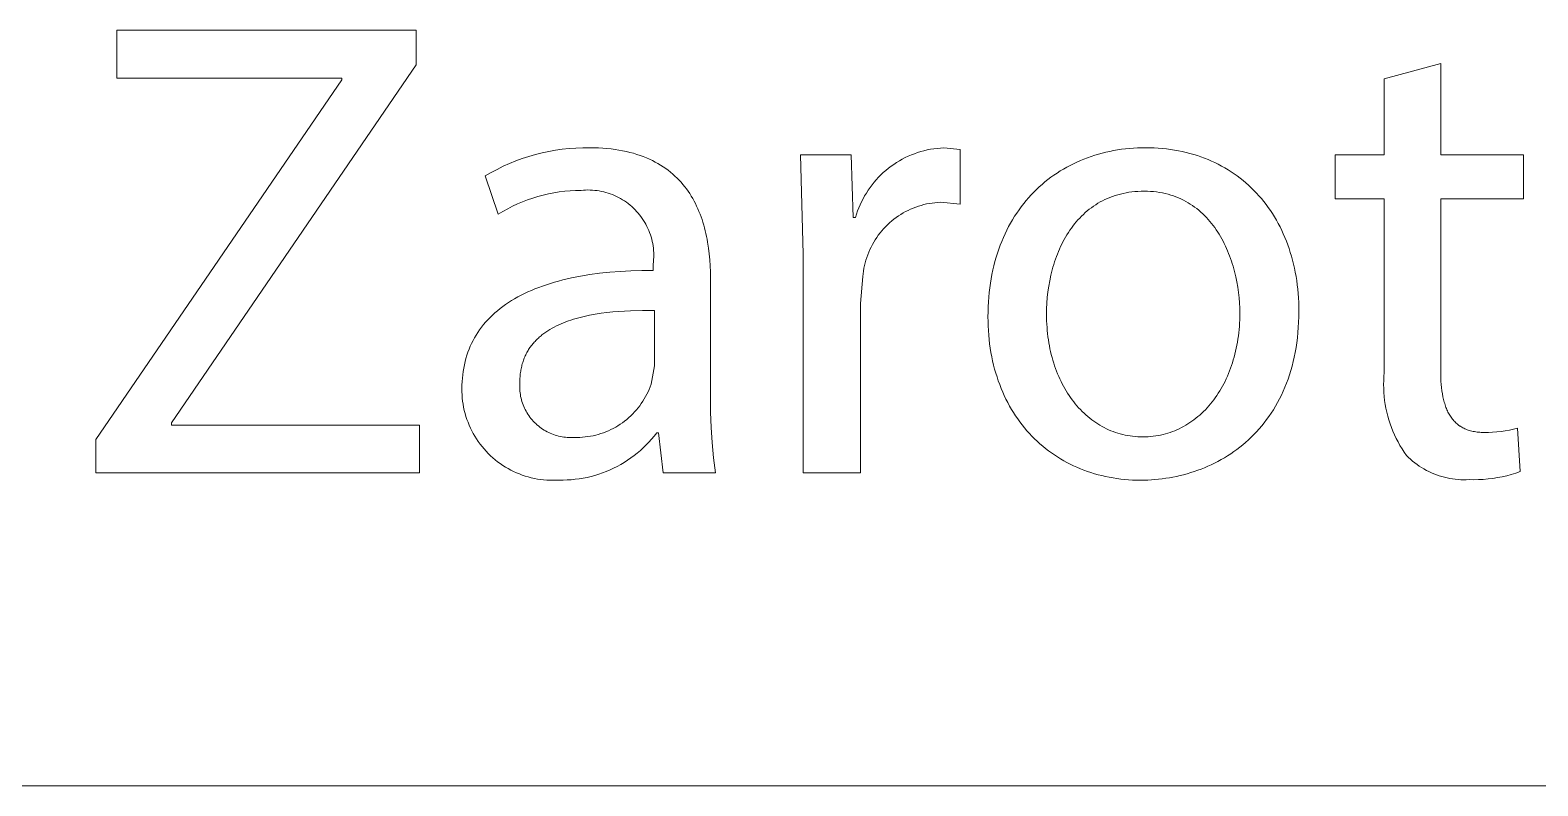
# Model space of a CAD drawing. Header units: millimetres. Extents: x -644 to 2279, y -276 to 1766.
# Drawn here: x 1783.4 to 1850.6, y -275.9 to -242.3 of the extents above; entities that cross this region are included whole.
import ezdxf

# ---------------------------------------------------------------- set-up
doc = ezdxf.new("R2010")
doc.units = ezdxf.units.MM
doc.header["$MEASUREMENT"] = 0
doc.layers.add('Domyślny', color=7, linetype='Continuous', true_color=0x000000)

msp = doc.modelspace()

# ---------------------------------------------------------------- linework, layer by layer
at = {"layer": 'Domyślny', "color": 18, "lineweight": 15, "true_color": 0x000000}
for p, q in [((1787.308, -244.404), (1787.308, -242.273)), ((1787.308, -242.273), (1800.623, -242.273)), ((1800.623, -242.273), (1800.623, -243.82)), ((1800.623, -243.82), (1789.742, -259.763)), ((1843.725, -244.436), (1846.236, -243.765)), ((1846.236, -243.765), (1846.236, -247.824)), ((1786.374, -260.503), (1797.314, -244.492)), ((1797.314, -244.404), (1787.308, -244.404)), ((1797.314, -244.492), (1797.314, -244.404)), ((1843.725, -247.824), (1843.725, -244.436)), ((1806.529, -247.675), (1806.829, -247.621)), ((1806.829, -247.621), (1807.131, -247.578)), ((1807.131, -247.578), (1807.434, -247.545)), ((1807.434, -247.545), (1807.738, -247.523)), ((1807.738, -247.523), (1808.043, -247.511)), ((1808.043, -247.511), (1808.348, -247.51)), ((1808.348, -247.51), (1808.548, -247.512)), ((1808.548, -247.512), (1808.744, -247.519)), ((1808.744, -247.519), (1808.935, -247.529)), ((1808.935, -247.529), (1809.121, -247.544)), ((1809.121, -247.544), (1809.302, -247.563)), ((1809.302, -247.563), (1809.479, -247.586)), ((1809.479, -247.586), (1809.652, -247.612)), ((1809.652, -247.612), (1809.82, -247.643)), ((1809.82, -247.643), (1809.984, -247.677)), ((1823.091, -247.68), (1823.234, -247.641)), ((1823.234, -247.641), (1823.378, -247.607)), ((1823.378, -247.607), (1823.524, -247.578)), ((1823.524, -247.578), (1823.67, -247.554)), ((1823.67, -247.554), (1823.817, -247.535)), ((1823.817, -247.535), (1823.965, -247.521)), ((1823.965, -247.521), (1824.113, -247.512)), ((1824.113, -247.512), (1824.852, -247.59)), ((1824.852, -247.59), (1824.852, -250.023)), ((1831.503, -247.669), (1831.674, -247.635)), ((1831.674, -247.635), (1831.847, -247.605)), ((1831.847, -247.605), (1832.022, -247.579)), ((1832.022, -247.579), (1832.198, -247.557)), ((1832.198, -247.557), (1832.376, -247.539)), ((1832.376, -247.539), (1832.555, -247.524)), ((1832.555, -247.524), (1832.735, -247.514)), ((1832.735, -247.514), (1832.916, -247.508)), ((1832.916, -247.508), (1833.099, -247.506)), ((1833.099, -247.506), (1833.289, -247.508)), ((1833.289, -247.508), (1833.477, -247.515)), ((1833.477, -247.515), (1833.662, -247.526)), ((1833.662, -247.526), (1833.846, -247.541)), ((1833.846, -247.541), (1834.028, -247.56)), ((1834.028, -247.56), (1834.208, -247.583)), ((1834.208, -247.583), (1834.385, -247.61)), ((1834.385, -247.61), (1834.56, -247.642)), ((1834.56, -247.642), (1834.734, -247.677)), ((1804.229, -248.47), (1804.504, -248.336)), ((1804.504, -248.336), (1804.782, -248.212)), ((1804.782, -248.212), (1805.065, -248.097)), ((1805.065, -248.097), (1805.351, -247.993)), ((1805.351, -247.993), (1805.641, -247.898)), ((1805.641, -247.898), (1805.934, -247.813)), ((1805.934, -247.813), (1806.23, -247.739)), ((1806.23, -247.739), (1806.529, -247.675)), ((1809.984, -247.677), (1810.143, -247.715)), ((1810.143, -247.715), (1810.299, -247.757)), ((1810.299, -247.757), (1810.45, -247.802)), ((1810.45, -247.802), (1810.596, -247.851)), ((1810.596, -247.851), (1810.739, -247.903)), ((1810.739, -247.903), (1810.878, -247.958)), ((1810.878, -247.958), (1811.012, -248.017)), ((1811.012, -248.017), (1811.143, -248.079)), ((1811.143, -248.079), (1811.27, -248.144)), ((1811.27, -248.144), (1811.392, -248.212)), ((1811.392, -248.212), (1811.511, -248.283)), ((1811.511, -248.283), (1811.627, -248.357)), ((1817.854, -252.252), (1817.738, -247.824)), ((1817.738, -247.824), (1819.986, -247.824)), ((1819.986, -247.824), (1820.083, -250.607)), ((1821.65, -248.424), (1821.768, -248.334)), ((1821.768, -248.334), (1821.889, -248.249)), ((1821.889, -248.249), (1822.013, -248.167)), ((1822.013, -248.167), (1822.14, -248.09)), ((1822.14, -248.09), (1822.269, -248.018)), ((1822.269, -248.018), (1822.401, -247.95)), ((1822.401, -247.95), (1822.535, -247.886)), ((1822.535, -247.886), (1822.671, -247.828)), ((1822.671, -247.828), (1822.809, -247.774)), ((1822.809, -247.774), (1822.949, -247.725)), ((1822.949, -247.725), (1823.091, -247.68)), ((1829.59, -248.374), (1829.738, -248.295)), ((1829.738, -248.295), (1829.888, -248.219)), ((1829.888, -248.219), (1830.041, -248.147)), ((1830.041, -248.147), (1830.195, -248.078)), ((1830.195, -248.078), (1830.352, -248.014)), ((1830.352, -248.014), (1830.511, -247.953)), ((1830.511, -247.953), (1830.672, -247.896)), ((1830.672, -247.896), (1830.834, -247.843)), ((1830.834, -247.843), (1830.999, -247.794)), ((1830.999, -247.794), (1831.165, -247.748)), ((1831.165, -247.748), (1831.333, -247.706)), ((1831.333, -247.706), (1831.503, -247.669)), ((1834.734, -247.677), (1834.904, -247.717)), ((1834.904, -247.717), (1835.073, -247.76)), ((1835.073, -247.76), (1835.24, -247.808)), ((1835.24, -247.808), (1835.404, -247.859)), ((1835.404, -247.859), (1835.565, -247.914)), ((1835.565, -247.914), (1835.725, -247.973)), ((1835.725, -247.973), (1835.882, -248.036)), ((1835.882, -248.036), (1836.036, -248.103)), ((1836.036, -248.103), (1836.188, -248.173)), ((1836.188, -248.173), (1836.337, -248.247)), ((1836.337, -248.247), (1836.484, -248.325)), ((1836.484, -248.325), (1836.629, -248.406)), ((1841.535, -249.79), (1841.535, -247.824)), ((1841.535, -247.824), (1843.725, -247.824)), ((1846.236, -247.824), (1849.925, -247.824)), ((1849.925, -247.824), (1849.925, -249.79)), ((1803.696, -248.766), (1803.96, -248.613)), ((1804.28, -250.469), (1803.696, -248.766)), ((1803.96, -248.613), (1804.229, -248.47)), ((1811.627, -248.357), (1811.738, -248.434)), ((1811.738, -248.434), (1811.846, -248.513)), ((1811.846, -248.513), (1811.95, -248.596)), ((1811.95, -248.596), (1812.051, -248.681)), ((1812.051, -248.681), (1812.148, -248.768)), ((1812.148, -248.768), (1812.242, -248.858)), ((1812.242, -248.858), (1812.332, -248.951)), ((1812.332, -248.951), (1812.419, -249.046)), ((1821.014, -249.044), (1821.111, -248.932)), ((1821.111, -248.932), (1821.212, -248.823)), ((1821.212, -248.823), (1821.316, -248.718)), ((1821.316, -248.718), (1821.424, -248.616)), ((1821.424, -248.616), (1821.535, -248.518)), ((1821.535, -248.518), (1821.65, -248.424)), ((1828.62, -249.032), (1828.751, -248.927)), ((1828.751, -248.927), (1828.885, -248.826)), ((1828.885, -248.826), (1829.021, -248.728)), ((1829.021, -248.728), (1829.159, -248.634)), ((1829.159, -248.634), (1829.3, -248.544)), ((1829.3, -248.544), (1829.444, -248.457)), ((1829.444, -248.457), (1829.59, -248.374)), ((1836.629, -248.406), (1836.77, -248.491)), ((1836.77, -248.491), (1836.909, -248.579)), ((1836.909, -248.579), (1837.046, -248.671)), ((1837.046, -248.671), (1837.179, -248.766)), ((1837.179, -248.766), (1837.31, -248.865)), ((1837.31, -248.865), (1837.439, -248.967)), ((1837.439, -248.967), (1837.564, -249.072)), ((1806.05, -249.679), (1805.817, -249.751)), ((1806.284, -249.616), (1806.05, -249.679)), ((1806.521, -249.562), (1806.284, -249.616)), ((1806.76, -249.515), (1806.521, -249.562)), ((1807, -249.477), (1806.76, -249.515)), ((1807.241, -249.447), (1807, -249.477)), ((1807.483, -249.425), (1807.241, -249.447)), ((1807.726, -249.413), (1807.483, -249.425)), ((1807.969, -249.408), (1807.726, -249.413)), ((1808.07, -249.399), (1807.969, -249.408)), ((1808.171, -249.393), (1808.07, -249.399)), ((1808.273, -249.39), (1808.171, -249.393)), ((1808.374, -249.392), (1808.273, -249.39)), ((1808.476, -249.396), (1808.374, -249.392)), ((1808.577, -249.405), (1808.476, -249.396)), ((1808.678, -249.416), (1808.577, -249.405)), ((1808.779, -249.432), (1808.678, -249.416)), ((1808.879, -249.451), (1808.779, -249.432)), ((1808.978, -249.473), (1808.879, -249.451)), ((1809.076, -249.499), (1808.978, -249.473)), ((1809.173, -249.528), (1809.076, -249.499)), ((1809.27, -249.56), (1809.173, -249.528)), ((1809.365, -249.596), (1809.27, -249.56)), ((1809.459, -249.635), (1809.365, -249.596)), ((1809.551, -249.677), (1809.459, -249.635)), ((1809.642, -249.723), (1809.551, -249.677)), ((1812.419, -249.046), (1812.503, -249.143)), ((1812.503, -249.143), (1812.583, -249.242)), ((1812.583, -249.242), (1812.66, -249.344)), ((1812.66, -249.344), (1812.734, -249.447)), ((1812.734, -249.447), (1812.805, -249.553)), ((1812.805, -249.553), (1812.872, -249.66)), ((1812.872, -249.66), (1812.937, -249.77)), ((1820.52, -249.783), (1820.592, -249.653)), ((1820.592, -249.653), (1820.668, -249.525)), ((1820.668, -249.525), (1820.748, -249.4)), ((1820.748, -249.4), (1820.832, -249.279)), ((1820.832, -249.279), (1820.921, -249.16)), ((1820.921, -249.16), (1821.014, -249.044)), ((1827.892, -249.735), (1828.006, -249.609)), ((1828.006, -249.609), (1828.123, -249.487)), ((1828.123, -249.487), (1828.243, -249.368)), ((1828.243, -249.368), (1828.366, -249.253)), ((1828.366, -249.253), (1828.492, -249.141)), ((1828.492, -249.141), (1828.62, -249.032)), ((1831.626, -249.677), (1831.512, -249.72)), ((1831.742, -249.638), (1831.626, -249.677)), ((1831.861, -249.602), (1831.742, -249.638)), ((1831.982, -249.569), (1831.861, -249.602)), ((1832.106, -249.54), (1831.982, -249.569)), ((1832.232, -249.515), (1832.106, -249.54)), ((1832.36, -249.493), (1832.232, -249.515)), ((1832.491, -249.475), (1832.36, -249.493)), ((1832.625, -249.461), (1832.491, -249.475)), ((1832.761, -249.451), (1832.625, -249.461)), ((1832.9, -249.445), (1832.761, -249.451)), ((1833.041, -249.443), (1832.9, -249.445)), ((1833.182, -249.445), (1833.041, -249.443)), ((1833.321, -249.452), (1833.182, -249.445)), ((1833.457, -249.463), (1833.321, -249.452)), ((1833.591, -249.478), (1833.457, -249.463)), ((1833.721, -249.497), (1833.591, -249.478)), ((1833.85, -249.52), (1833.721, -249.497)), ((1833.975, -249.547), (1833.85, -249.52)), ((1834.098, -249.578), (1833.975, -249.547)), ((1834.219, -249.613), (1834.098, -249.578)), ((1834.336, -249.651), (1834.219, -249.613)), ((1834.452, -249.694), (1834.336, -249.651)), ((1837.564, -249.072), (1837.686, -249.181)), ((1837.686, -249.181), (1837.806, -249.293)), ((1837.806, -249.293), (1837.923, -249.409)), ((1837.923, -249.409), (1838.036, -249.527)), ((1838.036, -249.527), (1838.147, -249.649)), ((1838.147, -249.649), (1838.255, -249.774)), ((1804.488, -250.344), (1804.28, -250.469)), ((1804.701, -250.226), (1804.488, -250.344)), ((1804.917, -250.115), (1804.701, -250.226)), ((1805.137, -250.012), (1804.917, -250.115)), ((1805.361, -249.917), (1805.137, -250.012)), ((1805.588, -249.83), (1805.361, -249.917)), ((1805.817, -249.751), (1805.588, -249.83)), ((1809.731, -249.772), (1809.642, -249.723)), ((1809.818, -249.823), (1809.731, -249.772)), ((1809.904, -249.878), (1809.818, -249.823)), ((1809.988, -249.936), (1809.904, -249.878)), ((1810.069, -249.997), (1809.988, -249.936)), ((1810.149, -250.06), (1810.069, -249.997)), ((1810.226, -250.126), (1810.149, -250.06)), ((1810.301, -250.195), (1810.226, -250.126)), ((1810.373, -250.266), (1810.301, -250.195)), ((1810.443, -250.34), (1810.373, -250.266)), ((1810.51, -250.416), (1810.443, -250.34)), ((1812.937, -249.77), (1812.999, -249.881)), ((1812.999, -249.881), (1813.058, -249.994)), ((1813.058, -249.994), (1813.114, -250.108)), ((1813.114, -250.108), (1813.167, -250.224)), ((1813.167, -250.224), (1813.217, -250.342)), ((1813.217, -250.342), (1813.265, -250.461)), ((1820.233, -250.465), (1820.281, -250.325)), ((1820.281, -250.325), (1820.334, -250.186)), ((1820.334, -250.186), (1820.391, -250.049)), ((1820.391, -250.049), (1820.453, -249.915)), ((1820.453, -249.915), (1820.52, -249.783)), ((1822.528, -250.297), (1822.417, -250.353)), ((1822.64, -250.244), (1822.528, -250.297)), ((1822.755, -250.196), (1822.64, -250.244)), ((1822.871, -250.151), (1822.755, -250.196)), ((1822.989, -250.11), (1822.871, -250.151)), ((1823.108, -250.074), (1822.989, -250.11)), ((1823.228, -250.041), (1823.108, -250.074)), ((1823.35, -250.013), (1823.228, -250.041)), ((1823.472, -249.989), (1823.35, -250.013)), ((1823.595, -249.969), (1823.472, -249.989)), ((1823.718, -249.954), (1823.595, -249.969)), ((1823.842, -249.943), (1823.718, -249.954)), ((1823.967, -249.936), (1823.842, -249.943)), ((1824.852, -250.023), (1823.967, -249.936)), ((1827.366, -250.416), (1827.465, -250.273)), ((1827.465, -250.273), (1827.567, -250.133)), ((1827.567, -250.133), (1827.672, -249.997)), ((1827.672, -249.997), (1827.78, -249.864)), ((1827.78, -249.864), (1827.892, -249.735)), ((1830.503, -250.32), (1830.415, -250.396)), ((1830.594, -250.247), (1830.503, -250.32)), ((1830.686, -250.177), (1830.594, -250.247)), ((1830.781, -250.11), (1830.686, -250.177)), ((1830.878, -250.045), (1830.781, -250.11)), ((1830.978, -249.983), (1830.878, -250.045)), ((1831.08, -249.924), (1830.978, -249.983)), ((1831.184, -249.869), (1831.08, -249.924)), ((1831.291, -249.816), (1831.184, -249.869)), ((1831.4, -249.767), (1831.291, -249.816)), ((1831.512, -249.72), (1831.4, -249.767)), ((1834.565, -249.739), (1834.452, -249.694)), ((1834.675, -249.788), (1834.565, -249.739)), ((1834.783, -249.841), (1834.675, -249.788)), ((1834.888, -249.896), (1834.783, -249.841)), ((1834.991, -249.955), (1834.888, -249.896)), ((1835.091, -250.017), (1834.991, -249.955)), ((1835.189, -250.082), (1835.091, -250.017)), ((1835.284, -250.15), (1835.189, -250.082)), ((1835.377, -250.22), (1835.284, -250.15)), ((1835.468, -250.294), (1835.377, -250.22)), ((1835.556, -250.37), (1835.468, -250.294)), ((1838.255, -249.774), (1838.359, -249.901)), ((1838.359, -249.901), (1838.461, -250.032)), ((1838.461, -250.032), (1838.559, -250.166)), ((1838.559, -250.166), (1838.655, -250.303)), ((1838.655, -250.303), (1838.747, -250.443)), ((1843.725, -249.79), (1841.535, -249.79)), ((1843.725, -257.518), (1843.725, -249.79)), ((1849.925, -249.79), (1846.236, -249.79)), ((1846.236, -249.79), (1846.236, -257.42)), ((1810.574, -250.495), (1810.51, -250.416)), ((1810.636, -250.576), (1810.574, -250.495)), ((1810.695, -250.658), (1810.636, -250.576)), ((1810.751, -250.743), (1810.695, -250.658)), ((1810.804, -250.83), (1810.751, -250.743)), ((1810.854, -250.918), (1810.804, -250.83)), ((1810.901, -251.009), (1810.854, -250.918)), ((1810.944, -251.1), (1810.901, -251.009)), ((1813.265, -250.461), (1813.31, -250.581)), ((1813.31, -250.581), (1813.353, -250.703)), ((1813.353, -250.703), (1813.392, -250.826)), ((1813.392, -250.826), (1813.43, -250.95)), ((1813.43, -250.95), (1813.465, -251.075)), ((1820.083, -250.607), (1820.19, -250.607)), ((1820.19, -250.607), (1820.233, -250.465)), ((1821.523, -251.023), (1821.438, -251.113)), ((1821.612, -250.935), (1821.523, -251.023)), ((1821.703, -250.85), (1821.612, -250.935)), ((1821.797, -250.769), (1821.703, -250.85)), ((1821.894, -250.691), (1821.797, -250.769)), ((1821.994, -250.616), (1821.894, -250.691)), ((1822.096, -250.545), (1821.994, -250.616)), ((1822.201, -250.477), (1822.096, -250.545)), ((1822.308, -250.414), (1822.201, -250.477)), ((1822.417, -250.353), (1822.308, -250.414)), ((1826.921, -251.18), (1827.003, -251.021)), ((1827.003, -251.021), (1827.089, -250.865)), ((1827.089, -250.865), (1827.178, -250.712)), ((1827.178, -250.712), (1827.27, -250.562)), ((1827.27, -250.562), (1827.366, -250.416)), ((1829.864, -250.993), (1829.794, -251.088)), ((1829.936, -250.901), (1829.864, -250.993)), ((1830.01, -250.811), (1829.936, -250.901)), ((1830.087, -250.724), (1830.01, -250.811)), ((1830.165, -250.638), (1830.087, -250.724)), ((1830.246, -250.555), (1830.165, -250.638)), ((1830.33, -250.474), (1830.246, -250.555)), ((1830.415, -250.396), (1830.33, -250.474)), ((1835.642, -250.449), (1835.556, -250.37)), ((1835.725, -250.53), (1835.642, -250.449)), ((1835.806, -250.614), (1835.725, -250.53)), ((1835.885, -250.7), (1835.806, -250.614)), ((1835.962, -250.788), (1835.885, -250.7)), ((1836.036, -250.879), (1835.962, -250.788)), ((1836.108, -250.971), (1836.036, -250.879)), ((1836.177, -251.066), (1836.108, -250.971)), ((1838.747, -250.443), (1838.836, -250.586)), ((1838.836, -250.586), (1838.922, -250.732)), ((1838.922, -250.732), (1839.004, -250.881)), ((1839.004, -250.881), (1839.083, -251.032)), ((1810.985, -251.194), (1810.944, -251.1)), ((1811.022, -251.288), (1810.985, -251.194)), ((1811.056, -251.384), (1811.022, -251.288)), ((1811.086, -251.481), (1811.056, -251.384)), ((1811.113, -251.579), (1811.086, -251.481)), ((1811.137, -251.678), (1811.113, -251.579)), ((1811.157, -251.777), (1811.137, -251.678)), ((1813.465, -251.075), (1813.497, -251.202)), ((1813.497, -251.202), (1813.527, -251.329)), ((1813.527, -251.329), (1813.555, -251.457)), ((1813.555, -251.457), (1813.581, -251.586)), ((1813.581, -251.586), (1813.604, -251.715)), ((1821.061, -251.608), (1820.996, -251.714)), ((1821.129, -251.504), (1821.061, -251.608)), ((1821.201, -251.402), (1821.129, -251.504)), ((1821.277, -251.303), (1821.201, -251.402)), ((1821.356, -251.207), (1821.277, -251.303)), ((1821.438, -251.113), (1821.356, -251.207)), ((1826.628, -251.85), (1826.696, -251.678)), ((1826.696, -251.678), (1826.767, -251.509)), ((1826.767, -251.509), (1826.843, -251.343)), ((1826.843, -251.343), (1826.921, -251.18)), ((1829.422, -251.694), (1829.368, -251.801)), ((1829.479, -251.588), (1829.422, -251.694)), ((1829.538, -251.484), (1829.479, -251.588)), ((1829.598, -251.382), (1829.538, -251.484)), ((1829.661, -251.282), (1829.598, -251.382)), ((1829.727, -251.184), (1829.661, -251.282)), ((1829.794, -251.088), (1829.727, -251.184)), ((1836.245, -251.162), (1836.177, -251.066)), ((1836.31, -251.261), (1836.245, -251.162)), ((1836.373, -251.361), (1836.31, -251.261)), ((1836.433, -251.463), (1836.373, -251.361)), ((1836.492, -251.566), (1836.433, -251.463)), ((1836.548, -251.671), (1836.492, -251.566)), ((1836.602, -251.777), (1836.548, -251.671)), ((1839.083, -251.032), (1839.159, -251.186)), ((1839.159, -251.186), (1839.231, -251.343)), ((1839.231, -251.343), (1839.3, -251.503)), ((1839.3, -251.503), (1839.366, -251.665)), ((1839.366, -251.665), (1839.428, -251.83)), ((1811.174, -251.878), (1811.157, -251.777)), ((1811.187, -251.978), (1811.174, -251.878)), ((1811.197, -252.08), (1811.187, -251.978)), ((1811.203, -252.181), (1811.197, -252.08)), ((1811.205, -252.283), (1811.203, -252.181)), ((1811.205, -252.384), (1811.205, -252.283)), ((1813.604, -251.715), (1813.644, -251.976)), ((1813.644, -251.976), (1813.677, -252.239)), ((1813.677, -252.239), (1813.701, -252.504)), ((1817.854, -261.985), (1817.854, -252.252)), ((1820.728, -252.276), (1820.687, -252.393)), ((1820.774, -252.16), (1820.728, -252.276)), ((1820.824, -252.046), (1820.774, -252.16)), ((1820.877, -251.933), (1820.824, -252.046)), ((1820.935, -251.823), (1820.877, -251.933)), ((1820.996, -251.714), (1820.935, -251.823)), ((1826.447, -252.387), (1826.503, -252.205)), ((1826.503, -252.205), (1826.564, -252.026)), ((1826.564, -252.026), (1826.628, -251.85)), ((1829.129, -252.358), (1829.088, -252.473)), ((1829.173, -252.244), (1829.129, -252.358)), ((1829.218, -252.131), (1829.173, -252.244)), ((1829.266, -252.019), (1829.218, -252.131)), ((1829.316, -251.909), (1829.266, -252.019)), ((1829.368, -251.801), (1829.316, -251.909)), ((1836.654, -251.885), (1836.602, -251.777)), ((1836.704, -251.993), (1836.654, -251.885)), ((1836.752, -252.103), (1836.704, -251.993)), ((1836.797, -252.215), (1836.752, -252.103)), ((1836.841, -252.327), (1836.797, -252.215)), ((1836.882, -252.44), (1836.841, -252.327)), ((1839.428, -251.83), (1839.487, -251.997)), ((1839.487, -251.997), (1839.542, -252.168)), ((1839.542, -252.168), (1839.593, -252.34)), ((1839.593, -252.34), (1839.641, -252.515)), ((1809.244, -253.051), (1809.707, -253.014)), ((1809.707, -253.014), (1810.183, -252.989)), ((1810.183, -252.989), (1810.675, -252.974)), ((1810.675, -252.974), (1811.181, -252.97)), ((1811.181, -252.688), (1811.192, -252.587)), ((1811.181, -252.97), (1811.181, -252.688)), ((1811.192, -252.587), (1811.2, -252.486)), ((1811.2, -252.486), (1811.205, -252.384)), ((1813.701, -252.504), (1813.718, -252.769)), ((1813.718, -252.769), (1813.727, -253.035)), ((1813.727, -253.035), (1813.731, -253.301)), ((1820.54, -252.997), (1820.524, -253.121)), ((1820.561, -252.875), (1820.54, -252.997)), ((1820.586, -252.753), (1820.561, -252.875)), ((1820.616, -252.632), (1820.586, -252.753)), ((1820.649, -252.512), (1820.616, -252.632)), ((1820.687, -252.393), (1820.649, -252.512)), ((1826.26, -253.145), (1826.3, -252.951)), ((1826.3, -252.951), (1826.345, -252.76)), ((1826.345, -252.76), (1826.394, -252.572)), ((1826.394, -252.572), (1826.447, -252.387)), ((1828.943, -252.946), (1828.912, -253.066)), ((1828.976, -252.826), (1828.943, -252.946)), ((1829.011, -252.707), (1828.976, -252.826)), ((1829.048, -252.59), (1829.011, -252.707)), ((1829.088, -252.473), (1829.048, -252.59)), ((1836.921, -252.553), (1836.882, -252.44)), ((1836.958, -252.668), (1836.921, -252.553)), ((1836.994, -252.783), (1836.958, -252.668)), ((1837.058, -253.015), (1836.994, -252.783)), ((1837.114, -253.249), (1837.058, -253.015)), ((1839.641, -252.515), (1839.685, -252.693)), ((1839.685, -252.693), (1839.726, -252.873)), ((1839.726, -252.873), (1839.763, -253.055)), ((1806.082, -253.727), (1806.251, -253.665)), ((1806.251, -253.665), (1806.424, -253.606)), ((1806.424, -253.606), (1806.601, -253.549)), ((1806.601, -253.549), (1806.781, -253.495)), ((1806.781, -253.495), (1806.966, -253.443)), ((1806.966, -253.443), (1807.154, -253.394)), ((1807.154, -253.394), (1807.542, -253.304)), ((1807.542, -253.304), (1807.945, -253.225)), ((1807.945, -253.225), (1808.363, -253.156)), ((1808.363, -253.156), (1808.796, -253.098)), ((1808.796, -253.098), (1809.244, -253.051)), ((1813.731, -253.301), (1813.731, -258.606)), ((1820.512, -253.245), (1820.404, -254.442)), ((1820.524, -253.121), (1820.512, -253.245)), ((1826.162, -253.747), (1826.19, -253.543)), ((1826.19, -253.543), (1826.223, -253.343)), ((1826.223, -253.343), (1826.26, -253.145)), ((1828.788, -253.679), (1828.753, -253.928)), ((1828.831, -253.432), (1828.788, -253.679)), ((1828.883, -253.187), (1828.831, -253.432)), ((1828.912, -253.066), (1828.883, -253.187)), ((1837.163, -253.484), (1837.114, -253.249)), ((1837.203, -253.719), (1837.163, -253.484)), ((1839.763, -253.055), (1839.796, -253.239)), ((1839.796, -253.239), (1839.825, -253.426)), ((1839.825, -253.426), (1839.851, -253.616)), ((1839.851, -253.616), (1839.872, -253.807)), ((1804.738, -254.4), (1804.871, -254.315)), ((1804.871, -254.315), (1805.009, -254.232)), ((1805.009, -254.232), (1805.15, -254.153)), ((1805.15, -254.153), (1805.296, -254.075)), ((1805.296, -254.075), (1805.445, -254)), ((1805.445, -254), (1805.598, -253.928)), ((1805.598, -253.928), (1805.756, -253.859)), ((1805.756, -253.859), (1805.917, -253.792)), ((1805.917, -253.792), (1806.082, -253.727)), ((1826.091, -254.59), (1826.102, -254.375)), ((1826.102, -254.375), (1826.118, -254.163)), ((1826.118, -254.163), (1826.137, -253.953)), ((1826.137, -253.953), (1826.162, -253.747)), ((1828.725, -254.179), (1828.706, -254.43)), ((1828.753, -253.928), (1828.725, -254.179)), ((1837.236, -253.953), (1837.203, -253.719)), ((1837.262, -254.187), (1837.236, -253.953)), ((1837.28, -254.419), (1837.262, -254.187)), ((1839.872, -253.807), (1839.89, -254.001)), ((1839.89, -254.001), (1839.904, -254.196)), ((1839.904, -254.196), (1839.914, -254.394)), ((1803.917, -255.063), (1804.022, -254.961)), ((1804.022, -254.961), (1804.131, -254.861)), ((1804.131, -254.861), (1804.244, -254.764)), ((1804.244, -254.764), (1804.361, -254.669)), ((1804.361, -254.669), (1804.483, -254.577)), ((1804.483, -254.577), (1804.608, -254.487)), ((1804.608, -254.487), (1804.738, -254.4)), ((1808.106, -255.019), (1807.866, -255.079)), ((1808.351, -254.967), (1808.106, -255.019)), ((1808.602, -254.921), (1808.351, -254.967)), ((1808.857, -254.881), (1808.602, -254.921)), ((1809.115, -254.848), (1808.857, -254.881)), ((1809.377, -254.82), (1809.115, -254.848)), ((1809.641, -254.798), (1809.377, -254.82)), ((1809.907, -254.781), (1809.641, -254.798)), ((1810.174, -254.769), (1809.907, -254.781)), ((1810.708, -254.757), (1810.174, -254.769)), ((1811.239, -254.761), (1810.708, -254.757)), ((1811.239, -257.224), (1811.239, -254.761)), ((1820.404, -254.442), (1820.404, -261.985)), ((1826.082, -255.03), (1826.084, -254.809)), ((1826.084, -255.238), (1826.082, -255.03)), ((1826.084, -254.809), (1826.091, -254.59)), ((1828.694, -254.681), (1828.69, -254.932)), ((1828.69, -254.932), (1828.691, -255.077)), ((1828.706, -254.43), (1828.694, -254.681)), ((1837.291, -254.648), (1837.28, -254.419)), ((1837.289, -255.171), (1837.293, -255.023)), ((1837.294, -254.874), (1837.291, -254.648)), ((1837.293, -255.023), (1837.294, -254.874)), ((1839.919, -255.039), (1839.911, -255.278)), ((1839.914, -254.394), (1839.92, -254.594)), ((1839.922, -254.796), (1839.919, -255.039)), ((1839.92, -254.594), (1839.922, -254.796)), ((1803.373, -255.728), (1803.453, -255.611)), ((1803.453, -255.611), (1803.538, -255.497)), ((1803.538, -255.497), (1803.626, -255.385)), ((1803.626, -255.385), (1803.719, -255.275)), ((1803.719, -255.275), (1803.816, -255.168)), ((1803.816, -255.168), (1803.917, -255.063)), ((1806.399, -255.718), (1806.312, -255.78)), ((1806.489, -255.658), (1806.399, -255.718)), ((1806.581, -255.6), (1806.489, -255.658)), ((1806.676, -255.545), (1806.581, -255.6)), ((1806.773, -255.492), (1806.676, -255.545)), ((1806.873, -255.442), (1806.773, -255.492)), ((1806.975, -255.393), (1806.873, -255.442)), ((1807.08, -255.347), (1806.975, -255.393)), ((1807.186, -255.303), (1807.08, -255.347)), ((1807.295, -255.26), (1807.186, -255.303)), ((1807.405, -255.22), (1807.295, -255.26)), ((1807.518, -255.182), (1807.405, -255.22)), ((1807.632, -255.146), (1807.518, -255.182)), ((1807.748, -255.111), (1807.632, -255.146)), ((1807.866, -255.079), (1807.748, -255.111)), ((1826.09, -255.445), (1826.084, -255.238)), ((1826.101, -255.648), (1826.09, -255.445)), ((1826.116, -255.849), (1826.101, -255.648)), ((1828.691, -255.077), (1828.695, -255.221)), ((1828.695, -255.221), (1828.702, -255.364)), ((1828.702, -255.364), (1828.711, -255.505)), ((1828.711, -255.505), (1828.722, -255.646)), ((1828.722, -255.646), (1828.736, -255.784)), ((1837.246, -255.748), (1837.261, -255.606)), ((1837.261, -255.606), (1837.273, -255.462)), ((1837.273, -255.462), (1837.282, -255.317)), ((1837.282, -255.317), (1837.289, -255.171)), ((1839.898, -255.512), (1839.88, -255.742)), ((1839.911, -255.278), (1839.898, -255.512)), ((1802.981, -256.48), (1803.036, -256.348)), ((1803.036, -256.348), (1803.095, -256.22)), ((1803.095, -256.22), (1803.158, -256.093)), ((1803.158, -256.093), (1803.226, -255.969)), ((1803.226, -255.969), (1803.297, -255.847)), ((1803.297, -255.847), (1803.373, -255.728)), ((1805.722, -256.367), (1805.692, -256.409)), ((1805.753, -256.325), (1805.722, -256.367)), ((1805.785, -256.285), (1805.753, -256.325)), ((1805.817, -256.244), (1805.785, -256.285)), ((1805.85, -256.205), (1805.817, -256.244)), ((1805.885, -256.166), (1805.85, -256.205)), ((1805.92, -256.128), (1805.885, -256.166)), ((1805.955, -256.09), (1805.92, -256.128)), ((1805.992, -256.053), (1805.955, -256.09)), ((1806.029, -256.017), (1805.992, -256.053)), ((1806.067, -255.981), (1806.029, -256.017)), ((1806.106, -255.946), (1806.067, -255.981)), ((1806.146, -255.911), (1806.106, -255.946)), ((1806.186, -255.878), (1806.146, -255.911)), ((1806.227, -255.844), (1806.186, -255.878)), ((1806.312, -255.78), (1806.227, -255.844)), ((1826.135, -256.048), (1826.116, -255.849)), ((1826.158, -256.244), (1826.135, -256.048)), ((1826.185, -256.437), (1826.158, -256.244)), ((1828.736, -255.784), (1828.753, -255.922)), ((1828.753, -255.922), (1828.772, -256.058)), ((1828.772, -256.058), (1828.793, -256.193)), ((1828.793, -256.193), (1828.817, -256.326)), ((1828.817, -256.326), (1828.843, -256.458)), ((1837.136, -256.435), (1837.163, -256.301)), ((1837.163, -256.301), (1837.188, -256.165)), ((1837.188, -256.165), (1837.21, -256.027)), ((1837.21, -256.027), (1837.229, -255.888)), ((1837.229, -255.888), (1837.246, -255.748)), ((1839.829, -256.189), (1839.797, -256.407)), ((1839.857, -255.968), (1839.829, -256.189)), ((1839.88, -255.742), (1839.857, -255.968)), ((1802.773, -257.171), (1802.806, -257.028)), ((1802.806, -257.028), (1802.843, -256.887)), ((1802.843, -256.887), (1802.885, -256.749)), ((1802.885, -256.749), (1802.931, -256.613)), ((1802.931, -256.613), (1802.981, -256.48)), ((1805.386, -257.023), (1805.369, -257.076)), ((1805.403, -256.972), (1805.386, -257.023)), ((1805.422, -256.921), (1805.403, -256.972)), ((1805.442, -256.871), (1805.422, -256.921)), ((1805.463, -256.821), (1805.442, -256.871)), ((1805.485, -256.773), (1805.463, -256.821)), ((1805.507, -256.725), (1805.485, -256.773)), ((1805.531, -256.678), (1805.507, -256.725)), ((1805.556, -256.631), (1805.531, -256.678)), ((1805.581, -256.585), (1805.556, -256.631)), ((1805.608, -256.54), (1805.581, -256.585)), ((1805.635, -256.496), (1805.608, -256.54)), ((1805.663, -256.452), (1805.635, -256.496)), ((1805.692, -256.409), (1805.663, -256.452)), ((1826.216, -256.628), (1826.185, -256.437)), ((1826.251, -256.816), (1826.216, -256.628)), ((1826.29, -257.002), (1826.251, -256.816)), ((1826.333, -257.184), (1826.29, -257.002)), ((1828.843, -256.458), (1828.872, -256.588)), ((1828.872, -256.588), (1828.903, -256.717)), ((1828.903, -256.717), (1828.936, -256.844)), ((1828.936, -256.844), (1828.971, -256.97)), ((1828.971, -256.97), (1829.009, -257.094)), ((1836.967, -257.082), (1837.005, -256.956)), ((1837.005, -256.956), (1837.042, -256.828)), ((1837.042, -256.828), (1837.076, -256.699)), ((1837.076, -256.699), (1837.107, -256.568)), ((1837.107, -256.568), (1837.136, -256.435)), ((1839.671, -257.033), (1839.62, -257.234)), ((1839.717, -256.829), (1839.671, -257.033)), ((1839.759, -256.62), (1839.717, -256.829)), ((1839.797, -256.407), (1839.759, -256.62)), ((1802.684, -257.766), (1802.7, -257.614)), ((1802.7, -257.614), (1802.72, -257.464)), ((1802.72, -257.464), (1802.744, -257.316)), ((1802.744, -257.316), (1802.773, -257.171)), ((1805.253, -257.702), (1805.249, -257.764)), ((1805.258, -257.641), (1805.253, -257.702)), ((1805.264, -257.581), (1805.258, -257.641)), ((1805.271, -257.522), (1805.264, -257.581)), ((1805.28, -257.463), (1805.271, -257.522)), ((1805.289, -257.405), (1805.28, -257.463)), ((1805.3, -257.349), (1805.289, -257.405)), ((1805.312, -257.292), (1805.3, -257.349)), ((1805.324, -257.237), (1805.312, -257.292)), ((1805.338, -257.182), (1805.324, -257.237)), ((1805.353, -257.129), (1805.338, -257.182)), ((1805.369, -257.076), (1805.353, -257.129)), ((1811.083, -258.041), (1811.239, -257.224)), ((1826.38, -257.364), (1826.333, -257.184)), ((1826.43, -257.541), (1826.38, -257.364)), ((1826.485, -257.716), (1826.43, -257.541)), ((1826.542, -257.887), (1826.485, -257.716)), ((1829.009, -257.094), (1829.049, -257.216)), ((1829.049, -257.216), (1829.091, -257.337)), ((1829.091, -257.337), (1829.135, -257.455)), ((1829.135, -257.455), (1829.182, -257.572)), ((1829.182, -257.572), (1829.23, -257.688)), ((1829.23, -257.688), (1829.281, -257.801)), ((1836.689, -257.797), (1836.74, -257.683)), ((1836.74, -257.683), (1836.79, -257.566)), ((1836.79, -257.566), (1836.837, -257.448)), ((1836.837, -257.448), (1836.883, -257.328)), ((1836.883, -257.328), (1836.926, -257.206)), ((1836.926, -257.206), (1836.967, -257.082)), ((1839.505, -257.623), (1839.441, -257.811)), ((1839.564, -257.43), (1839.505, -257.623)), ((1839.62, -257.234), (1839.564, -257.43)), ((1843.699, -257.872), (1843.709, -257.694)), ((1843.709, -257.694), (1843.725, -257.518)), ((1846.236, -257.42), (1846.237, -257.583)), ((1846.237, -257.583), (1846.242, -257.742)), ((1802.664, -258.236), (1802.666, -258.077)), ((1802.665, -258.375), (1802.664, -258.236)), ((1802.671, -258.514), (1802.665, -258.375)), ((1802.666, -258.077), (1802.673, -257.92)), ((1802.673, -257.92), (1802.684, -257.766)), ((1805.238, -258.032), (1805.236, -258.11)), ((1805.236, -258.11), (1805.236, -258.188)), ((1805.236, -258.188), (1805.24, -258.266)), ((1805.243, -257.954), (1805.238, -258.032)), ((1805.24, -258.266), (1805.245, -258.344)), ((1805.244, -257.889), (1805.243, -257.954)), ((1805.246, -257.826), (1805.244, -257.889)), ((1805.245, -258.344), (1805.254, -258.422)), ((1805.249, -257.764), (1805.246, -257.826)), ((1810.896, -258.484), (1810.949, -258.376)), ((1810.949, -258.376), (1810.997, -258.266)), ((1810.997, -258.266), (1811.042, -258.154)), ((1811.042, -258.154), (1811.083, -258.041)), ((1826.604, -258.056), (1826.542, -257.887)), ((1826.669, -258.222), (1826.604, -258.056)), ((1826.738, -258.385), (1826.669, -258.222)), ((1826.81, -258.545), (1826.738, -258.385)), ((1829.281, -257.801), (1829.334, -257.912)), ((1829.334, -257.912), (1829.389, -258.021)), ((1829.389, -258.021), (1829.446, -258.129)), ((1829.446, -258.129), (1829.504, -258.234)), ((1829.504, -258.234), (1829.565, -258.338)), ((1829.565, -258.338), (1829.628, -258.439)), ((1836.336, -258.441), (1836.4, -258.339)), ((1836.4, -258.339), (1836.461, -258.235)), ((1836.461, -258.235), (1836.521, -258.128)), ((1836.521, -258.128), (1836.579, -258.02)), ((1836.579, -258.02), (1836.635, -257.91)), ((1836.635, -257.91), (1836.689, -257.797)), ((1839.226, -258.351), (1839.146, -258.523)), ((1839.301, -258.175), (1839.226, -258.351)), ((1839.373, -257.995), (1839.301, -258.175)), ((1839.441, -257.811), (1839.373, -257.995)), ((1843.696, -258.049), (1843.699, -257.872)), ((1843.698, -258.227), (1843.696, -258.049)), ((1843.706, -258.404), (1843.698, -258.227)), ((1843.72, -258.581), (1843.706, -258.404)), ((1846.242, -257.742), (1846.249, -257.895)), ((1846.249, -257.895), (1846.26, -258.045)), ((1846.26, -258.045), (1846.274, -258.189)), ((1846.274, -258.189), (1846.292, -258.329)), ((1846.292, -258.329), (1846.313, -258.465)), ((1802.681, -258.653), (1802.671, -258.514)), ((1802.697, -258.791), (1802.681, -258.653)), ((1802.717, -258.929), (1802.697, -258.791)), ((1802.741, -259.066), (1802.717, -258.929)), ((1802.771, -259.202), (1802.741, -259.066)), ((1805.254, -258.422), (1805.265, -258.5)), ((1805.265, -258.5), (1805.279, -258.577)), ((1805.279, -258.577), (1805.295, -258.653)), ((1805.295, -258.653), (1805.314, -258.729)), ((1805.314, -258.729), (1805.336, -258.804)), ((1805.336, -258.804), (1805.36, -258.879)), ((1805.36, -258.879), (1805.387, -258.952)), ((1805.387, -258.952), (1805.416, -259.025)), ((1805.416, -259.025), (1805.448, -259.097)), ((1810.507, -259.089), (1810.58, -258.994)), ((1810.58, -258.994), (1810.651, -258.897)), ((1810.651, -258.897), (1810.717, -258.797)), ((1810.717, -258.797), (1810.78, -258.694)), ((1810.78, -258.694), (1810.84, -258.59)), ((1810.84, -258.59), (1810.896, -258.484)), ((1813.731, -258.606), (1813.731, -259.283)), ((1826.885, -258.702), (1826.81, -258.545)), ((1826.964, -258.856), (1826.885, -258.702)), ((1827.046, -259.008), (1826.964, -258.856)), ((1827.131, -259.156), (1827.046, -259.008)), ((1829.628, -258.439), (1829.693, -258.538)), ((1829.693, -258.538), (1829.759, -258.635)), ((1829.759, -258.635), (1829.828, -258.73)), ((1829.828, -258.73), (1829.898, -258.822)), ((1829.898, -258.822), (1829.97, -258.912)), ((1829.97, -258.912), (1830.044, -259)), ((1830.044, -259), (1830.12, -259.086)), ((1835.837, -259.09), (1835.914, -259.004)), ((1835.914, -259.004), (1835.989, -258.916)), ((1835.989, -258.916), (1836.062, -258.826)), ((1836.062, -258.826), (1836.133, -258.733)), ((1836.133, -258.733), (1836.202, -258.638)), ((1836.202, -258.638), (1836.27, -258.54)), ((1836.27, -258.54), (1836.336, -258.441)), ((1838.885, -259.015), (1838.791, -259.171)), ((1838.976, -258.855), (1838.885, -259.015)), ((1839.063, -258.691), (1838.976, -258.855)), ((1839.146, -258.523), (1839.063, -258.691)), ((1843.74, -258.758), (1843.72, -258.581)), ((1843.766, -258.934), (1843.74, -258.758)), ((1843.797, -259.108), (1843.766, -258.934)), ((1846.313, -258.465), (1846.337, -258.595)), ((1846.337, -258.595), (1846.351, -258.659)), ((1846.351, -258.659), (1846.365, -258.721)), ((1846.365, -258.721), (1846.381, -258.782)), ((1846.381, -258.782), (1846.397, -258.842)), ((1846.397, -258.842), (1846.414, -258.901)), ((1846.414, -258.901), (1846.432, -258.958)), ((1846.432, -258.958), (1846.451, -259.014)), ((1846.451, -259.014), (1846.471, -259.069)), ((1846.471, -259.069), (1846.492, -259.123)), ((1802.805, -259.336), (1802.771, -259.202)), ((1802.844, -259.47), (1802.805, -259.336)), ((1802.887, -259.602), (1802.844, -259.47)), ((1802.935, -259.733), (1802.887, -259.602)), ((1802.987, -259.862), (1802.935, -259.733)), ((1805.448, -259.097), (1805.482, -259.167)), ((1805.482, -259.167), (1805.519, -259.236)), ((1805.519, -259.236), (1805.558, -259.304)), ((1805.558, -259.304), (1805.599, -259.37)), ((1805.599, -259.37), (1805.642, -259.435)), ((1805.642, -259.435), (1805.688, -259.499)), ((1805.688, -259.499), (1805.736, -259.561)), ((1805.736, -259.561), (1805.786, -259.621)), ((1805.786, -259.621), (1805.838, -259.679)), ((1805.838, -259.679), (1805.892, -259.736)), ((1805.892, -259.736), (1805.948, -259.791)), ((1809.812, -259.75), (1809.909, -259.678)), ((1809.909, -259.678), (1810.002, -259.603)), ((1810.002, -259.603), (1810.094, -259.525)), ((1810.094, -259.525), (1810.182, -259.443)), ((1810.182, -259.443), (1810.268, -259.359)), ((1810.268, -259.359), (1810.351, -259.272)), ((1810.351, -259.272), (1810.43, -259.182)), ((1810.43, -259.182), (1810.507, -259.089)), ((1813.731, -259.283), (1813.754, -259.961)), ((1827.22, -259.301), (1827.131, -259.156)), ((1827.312, -259.443), (1827.22, -259.301)), ((1827.407, -259.582), (1827.312, -259.443)), ((1827.505, -259.718), (1827.407, -259.582)), ((1827.606, -259.85), (1827.505, -259.718)), ((1830.12, -259.086), (1830.198, -259.169)), ((1830.198, -259.169), (1830.277, -259.25)), ((1830.277, -259.25), (1830.358, -259.328)), ((1830.358, -259.328), (1830.441, -259.404)), ((1830.441, -259.404), (1830.525, -259.477)), ((1830.525, -259.477), (1830.611, -259.548)), ((1830.611, -259.548), (1830.699, -259.616)), ((1830.699, -259.616), (1830.788, -259.681)), ((1830.788, -259.681), (1830.878, -259.744)), ((1830.878, -259.744), (1830.971, -259.804)), ((1834.981, -259.808), (1835.074, -259.748)), ((1835.074, -259.748), (1835.165, -259.686)), ((1835.165, -259.686), (1835.254, -259.62)), ((1835.254, -259.62), (1835.342, -259.552)), ((1835.342, -259.552), (1835.429, -259.482)), ((1835.429, -259.482), (1835.514, -259.408)), ((1835.514, -259.408), (1835.597, -259.333)), ((1835.597, -259.333), (1835.679, -259.254)), ((1835.679, -259.254), (1835.759, -259.173)), ((1835.759, -259.173), (1835.837, -259.09)), ((1838.489, -259.614), (1838.382, -259.755)), ((1838.593, -259.471), (1838.489, -259.614)), ((1838.694, -259.323), (1838.593, -259.471)), ((1838.791, -259.171), (1838.694, -259.323)), ((1843.835, -259.282), (1843.797, -259.108)), ((1843.878, -259.454), (1843.835, -259.282)), ((1843.927, -259.625), (1843.878, -259.454)), ((1843.982, -259.794), (1843.927, -259.625)), ((1846.492, -259.123), (1846.514, -259.175)), ((1846.514, -259.175), (1846.537, -259.226)), ((1846.537, -259.226), (1846.561, -259.276)), ((1846.561, -259.276), (1846.586, -259.325)), ((1846.586, -259.325), (1846.613, -259.372)), ((1846.613, -259.372), (1846.64, -259.418)), ((1846.64, -259.418), (1846.668, -259.463)), ((1846.668, -259.463), (1846.697, -259.506)), ((1846.697, -259.506), (1846.727, -259.549)), ((1846.727, -259.549), (1846.758, -259.59)), ((1846.758, -259.59), (1846.791, -259.629)), ((1846.791, -259.629), (1846.824, -259.667)), ((1846.824, -259.667), (1846.859, -259.704)), ((1846.859, -259.704), (1846.894, -259.74)), ((1846.894, -259.74), (1846.931, -259.774)), ((1789.742, -259.763), (1789.742, -259.86)), ((1789.742, -259.86), (1800.769, -259.86)), ((1800.769, -259.86), (1800.769, -261.982)), ((1803.044, -259.989), (1802.987, -259.862)), ((1803.105, -260.114), (1803.044, -259.989)), ((1803.171, -260.236), (1803.105, -260.114)), ((1803.24, -260.357), (1803.171, -260.236)), ((1803.314, -260.475), (1803.24, -260.357)), ((1805.948, -259.791), (1806.006, -259.844)), ((1806.006, -259.844), (1806.066, -259.894)), ((1806.066, -259.894), (1806.127, -259.943)), ((1806.127, -259.943), (1806.19, -259.99)), ((1806.19, -259.99), (1806.254, -260.034)), ((1806.254, -260.034), (1806.32, -260.076)), ((1806.32, -260.076), (1806.388, -260.116)), ((1806.388, -260.116), (1806.457, -260.153)), ((1806.457, -260.153), (1806.527, -260.188)), ((1806.527, -260.188), (1806.598, -260.221)), ((1806.598, -260.221), (1806.67, -260.251)), ((1806.67, -260.251), (1806.743, -260.279)), ((1806.743, -260.279), (1806.817, -260.304)), ((1806.817, -260.304), (1806.892, -260.326)), ((1806.892, -260.326), (1806.968, -260.346)), ((1806.968, -260.346), (1807.044, -260.364)), ((1807.044, -260.364), (1807.121, -260.378)), ((1807.121, -260.378), (1807.198, -260.39)), ((1807.198, -260.39), (1807.276, -260.4)), ((1807.276, -260.4), (1807.354, -260.406)), ((1807.354, -260.406), (1807.432, -260.41)), ((1807.432, -260.41), (1807.51, -260.412)), ((1807.51, -260.412), (1807.589, -260.41)), ((1807.589, -260.41), (1807.667, -260.406)), ((1807.667, -260.406), (1807.787, -260.408)), ((1807.787, -260.408), (1807.907, -260.405)), ((1807.907, -260.405), (1808.027, -260.398)), ((1808.027, -260.398), (1808.147, -260.387)), ((1808.147, -260.387), (1808.266, -260.372)), ((1808.266, -260.372), (1808.385, -260.353)), ((1808.385, -260.353), (1808.503, -260.33)), ((1808.503, -260.33), (1808.62, -260.302)), ((1808.62, -260.302), (1808.736, -260.271)), ((1808.736, -260.271), (1808.851, -260.236)), ((1808.851, -260.236), (1808.964, -260.197)), ((1808.964, -260.197), (1809.077, -260.154)), ((1809.077, -260.154), (1809.187, -260.107)), ((1809.187, -260.107), (1809.296, -260.057)), ((1809.296, -260.057), (1809.404, -260.002)), ((1809.404, -260.002), (1809.509, -259.944)), ((1809.509, -259.944), (1809.612, -259.883)), ((1809.612, -259.883), (1809.713, -259.818)), ((1809.713, -259.818), (1809.812, -259.75)), ((1811.226, -260.343), (1811.111, -260.48)), ((1811.336, -260.202), (1811.226, -260.343)), ((1811.414, -260.202), (1811.336, -260.202)), ((1811.618, -261.983), (1811.414, -260.202)), ((1813.754, -259.961), (1813.799, -260.637)), ((1827.71, -259.98), (1827.606, -259.85)), ((1827.818, -260.106), (1827.71, -259.98)), ((1827.928, -260.229), (1827.818, -260.106)), ((1828.04, -260.349), (1827.928, -260.229)), ((1828.156, -260.465), (1828.04, -260.349)), ((1830.971, -259.804), (1831.064, -259.862)), ((1831.064, -259.862), (1831.16, -259.916)), ((1831.16, -259.916), (1831.256, -259.968)), ((1831.256, -259.968), (1831.355, -260.017)), ((1831.355, -260.017), (1831.454, -260.063)), ((1831.454, -260.063), (1831.555, -260.106)), ((1831.555, -260.106), (1831.657, -260.146)), ((1831.657, -260.146), (1831.761, -260.183)), ((1831.761, -260.183), (1831.866, -260.217)), ((1831.866, -260.217), (1831.972, -260.248)), ((1831.972, -260.248), (1832.08, -260.276)), ((1832.08, -260.276), (1832.189, -260.301)), ((1832.189, -260.301), (1832.298, -260.322)), ((1832.298, -260.322), (1832.41, -260.341)), ((1832.41, -260.341), (1832.522, -260.356)), ((1832.522, -260.356), (1832.635, -260.368)), ((1832.635, -260.368), (1832.75, -260.376)), ((1832.75, -260.376), (1832.866, -260.381)), ((1832.866, -260.381), (1832.982, -260.383)), ((1832.982, -260.383), (1833.097, -260.381)), ((1833.097, -260.381), (1833.211, -260.376)), ((1833.211, -260.376), (1833.324, -260.368)), ((1833.324, -260.368), (1833.437, -260.356)), ((1833.437, -260.356), (1833.548, -260.341)), ((1833.548, -260.341), (1833.658, -260.323)), ((1833.658, -260.323), (1833.767, -260.302)), ((1833.767, -260.302), (1833.875, -260.277)), ((1833.875, -260.277), (1833.981, -260.25)), ((1833.981, -260.25), (1834.087, -260.219)), ((1834.087, -260.219), (1834.191, -260.185)), ((1834.191, -260.185), (1834.295, -260.148)), ((1834.295, -260.148), (1834.397, -260.108)), ((1834.397, -260.108), (1834.497, -260.065)), ((1834.497, -260.065), (1834.597, -260.02)), ((1834.597, -260.02), (1834.695, -259.971)), ((1834.695, -259.971), (1834.792, -259.92)), ((1834.792, -259.92), (1834.887, -259.865)), ((1834.887, -259.865), (1834.981, -259.808)), ((1837.804, -260.396), (1837.68, -260.513)), ((1837.925, -260.276), (1837.804, -260.396)), ((1838.043, -260.151), (1837.925, -260.276)), ((1838.159, -260.023), (1838.043, -260.151)), ((1838.272, -259.891), (1838.159, -260.023)), ((1838.382, -259.755), (1838.272, -259.891)), ((1844.042, -259.961), (1843.982, -259.794)), ((1844.108, -260.126), (1844.042, -259.961)), ((1844.179, -260.289), (1844.108, -260.126)), ((1844.256, -260.449), (1844.179, -260.289)), ((1846.931, -259.774), (1846.969, -259.807)), ((1846.969, -259.807), (1846.988, -259.823)), ((1846.988, -259.823), (1847.008, -259.839)), ((1847.008, -259.839), (1847.028, -259.854)), ((1847.028, -259.854), (1847.048, -259.869)), ((1847.048, -259.869), (1847.069, -259.884)), ((1847.069, -259.884), (1847.089, -259.898)), ((1847.089, -259.898), (1847.111, -259.912)), ((1847.111, -259.912), (1847.132, -259.926)), ((1847.132, -259.926), (1847.176, -259.952)), ((1847.176, -259.952), (1847.22, -259.977)), ((1847.22, -259.977), (1847.266, -260)), ((1847.266, -260), (1847.314, -260.022)), ((1847.314, -260.022), (1847.362, -260.043)), ((1847.362, -260.043), (1847.412, -260.062)), ((1847.412, -260.062), (1847.463, -260.08)), ((1847.463, -260.08), (1847.515, -260.097)), ((1847.515, -260.097), (1847.568, -260.112)), ((1847.568, -260.112), (1847.623, -260.126)), ((1847.623, -260.126), (1847.679, -260.138)), ((1847.679, -260.138), (1847.736, -260.149)), ((1847.736, -260.149), (1847.794, -260.158)), ((1847.794, -260.158), (1847.854, -260.166)), ((1847.854, -260.166), (1847.915, -260.173)), ((1847.915, -260.173), (1847.977, -260.178)), ((1847.977, -260.178), (1848.041, -260.181)), ((1848.041, -260.181), (1848.106, -260.184)), ((1848.106, -260.184), (1848.173, -260.184)), ((1848.173, -260.184), (1848.361, -260.183)), ((1848.361, -260.183), (1848.549, -260.176)), ((1848.549, -260.176), (1848.736, -260.162)), ((1848.736, -260.162), (1848.923, -260.142)), ((1848.923, -260.142), (1849.11, -260.115)), ((1849.11, -260.115), (1849.295, -260.083)), ((1849.295, -260.083), (1849.479, -260.044)), ((1849.479, -260.044), (1849.662, -259.999)), ((1849.662, -259.999), (1849.779, -261.927)), ((1786.374, -261.982), (1786.374, -260.503)), ((1803.392, -260.59), (1803.314, -260.475)), ((1803.473, -260.703), (1803.392, -260.59)), ((1803.559, -260.813), (1803.473, -260.703)), ((1803.648, -260.92), (1803.559, -260.813)), ((1803.741, -261.023), (1803.648, -260.92)), ((1803.837, -261.124), (1803.741, -261.023)), ((1810.608, -260.987), (1810.471, -261.103)), ((1810.74, -260.867), (1810.608, -260.987)), ((1810.868, -260.742), (1810.74, -260.867)), ((1810.992, -260.613), (1810.868, -260.742)), ((1811.111, -260.48), (1810.992, -260.613)), ((1813.799, -260.637), (1813.866, -261.311)), ((1828.275, -260.579), (1828.156, -260.465)), ((1828.396, -260.689), (1828.275, -260.579)), ((1828.52, -260.795), (1828.396, -260.689)), ((1828.646, -260.898), (1828.52, -260.795)), ((1828.775, -260.998), (1828.646, -260.898)), ((1828.907, -261.094), (1828.775, -260.998)), ((1837.025, -261.04), (1836.887, -261.134)), ((1837.16, -260.942), (1837.025, -261.04)), ((1837.294, -260.841), (1837.16, -260.942)), ((1837.425, -260.735), (1837.294, -260.841)), ((1837.553, -260.626), (1837.425, -260.735)), ((1837.68, -260.513), (1837.553, -260.626)), ((1844.338, -260.606), (1844.256, -260.449)), ((1844.425, -260.761), (1844.338, -260.606)), ((1844.518, -260.913), (1844.425, -260.761)), ((1844.615, -261.061), (1844.518, -260.913)), ((1844.717, -261.206), (1844.615, -261.061)), ((1803.937, -261.221), (1803.837, -261.124)), ((1804.04, -261.314), (1803.937, -261.221)), ((1804.146, -261.404), (1804.04, -261.314)), ((1804.255, -261.49), (1804.146, -261.404)), ((1804.368, -261.572), (1804.255, -261.49)), ((1804.482, -261.651), (1804.368, -261.572)), ((1804.6, -261.725), (1804.482, -261.651)), ((1804.72, -261.796), (1804.6, -261.725)), ((1809.579, -261.696), (1809.419, -261.776)), ((1809.736, -261.61), (1809.579, -261.696)), ((1809.89, -261.519), (1809.736, -261.61)), ((1810.04, -261.422), (1809.89, -261.519)), ((1810.187, -261.321), (1810.04, -261.422)), ((1810.331, -261.214), (1810.187, -261.321)), ((1810.471, -261.103), (1810.331, -261.214)), ((1813.866, -261.311), (1813.954, -261.983)), ((1829.041, -261.187), (1828.907, -261.094)), ((1829.177, -261.276), (1829.041, -261.187)), ((1829.316, -261.362), (1829.177, -261.276)), ((1829.457, -261.445), (1829.316, -261.362)), ((1829.6, -261.523), (1829.457, -261.445)), ((1829.746, -261.598), (1829.6, -261.523)), ((1829.894, -261.67), (1829.746, -261.598)), ((1830.044, -261.738), (1829.894, -261.67)), ((1830.196, -261.802), (1830.044, -261.738)), ((1835.723, -261.753), (1835.571, -261.814)), ((1835.874, -261.688), (1835.723, -261.753)), ((1836.023, -261.62), (1835.874, -261.688)), ((1836.172, -261.548), (1836.023, -261.62)), ((1836.318, -261.473), (1836.172, -261.548)), ((1836.463, -261.394), (1836.318, -261.473)), ((1836.606, -261.311), (1836.463, -261.394)), ((1836.748, -261.224), (1836.606, -261.311)), ((1836.887, -261.134), (1836.748, -261.224)), ((1844.805, -261.293), (1844.717, -261.206)), ((1844.895, -261.377), (1844.805, -261.293)), ((1844.988, -261.458), (1844.895, -261.377)), ((1845.084, -261.536), (1844.988, -261.458)), ((1845.182, -261.61), (1845.084, -261.536)), ((1845.283, -261.681), (1845.182, -261.61)), ((1845.386, -261.748), (1845.283, -261.681)), ((1845.491, -261.812), (1845.386, -261.748)), ((1800.769, -261.982), (1786.374, -261.982)), ((1804.842, -261.862), (1804.72, -261.796)), ((1804.967, -261.924), (1804.842, -261.862)), ((1805.094, -261.981), (1804.967, -261.924)), ((1805.222, -262.034), (1805.094, -261.981)), ((1805.352, -262.083), (1805.222, -262.034)), ((1805.484, -262.127), (1805.352, -262.083)), ((1805.618, -262.167), (1805.484, -262.127)), ((1805.752, -262.202), (1805.618, -262.167)), ((1805.888, -262.232), (1805.752, -262.202)), ((1806.025, -262.258), (1805.888, -262.232)), ((1806.162, -262.279), (1806.025, -262.258)), ((1806.301, -262.295), (1806.162, -262.279)), ((1806.439, -262.307), (1806.301, -262.295)), ((1806.578, -262.313), (1806.439, -262.307)), ((1806.717, -262.315), (1806.578, -262.313)), ((1806.856, -262.312), (1806.717, -262.315)), ((1806.995, -262.304), (1806.856, -262.312)), ((1807.174, -262.305), (1806.995, -262.304)), ((1807.353, -262.3), (1807.174, -262.305)), ((1807.531, -262.289), (1807.353, -262.3)), ((1807.709, -262.272), (1807.531, -262.289)), ((1807.887, -262.249), (1807.709, -262.272)), ((1808.063, -262.22), (1807.887, -262.249)), ((1808.239, -262.184), (1808.063, -262.22)), ((1808.413, -262.143), (1808.239, -262.184)), ((1808.585, -262.097), (1808.413, -262.143)), ((1808.756, -262.044), (1808.585, -262.097)), ((1808.925, -261.985), (1808.756, -262.044)), ((1809.092, -261.921), (1808.925, -261.985)), ((1809.257, -261.852), (1809.092, -261.921)), ((1809.419, -261.776), (1809.257, -261.852)), ((1813.954, -261.983), (1811.618, -261.983)), ((1820.404, -261.985), (1817.854, -261.985)), ((1830.35, -261.863), (1830.196, -261.802)), ((1830.506, -261.92), (1830.35, -261.863)), ((1830.664, -261.973), (1830.506, -261.92)), ((1830.824, -262.022), (1830.664, -261.973)), ((1830.986, -262.067), (1830.824, -262.022)), ((1831.15, -262.109), (1830.986, -262.067)), ((1831.315, -262.147), (1831.15, -262.109)), ((1831.482, -262.181), (1831.315, -262.147)), ((1831.651, -262.211), (1831.482, -262.181)), ((1831.822, -262.237), (1831.651, -262.211)), ((1831.994, -262.259), (1831.822, -262.237)), ((1832.167, -262.278), (1831.994, -262.259)), ((1832.342, -262.292), (1832.167, -262.278)), ((1832.518, -262.302), (1832.342, -262.292)), ((1832.696, -262.308), (1832.518, -262.302)), ((1832.875, -262.31), (1832.696, -262.308)), ((1833.036, -262.308), (1832.875, -262.31)), ((1833.196, -262.303), (1833.036, -262.308)), ((1833.357, -262.295), (1833.196, -262.303)), ((1833.517, -262.283), (1833.357, -262.295)), ((1833.678, -262.268), (1833.517, -262.283)), ((1833.839, -262.249), (1833.678, -262.268)), ((1833.999, -262.227), (1833.839, -262.249)), ((1834.159, -262.202), (1833.999, -262.227)), ((1834.319, -262.173), (1834.159, -262.202)), ((1834.478, -262.14), (1834.319, -262.173)), ((1834.636, -262.104), (1834.478, -262.14)), ((1834.794, -262.065), (1834.636, -262.104)), ((1834.951, -262.022), (1834.794, -262.065)), ((1835.108, -261.975), (1834.951, -262.022)), ((1835.263, -261.925), (1835.108, -261.975)), ((1835.418, -261.871), (1835.263, -261.925)), ((1835.571, -261.814), (1835.418, -261.871)), ((1845.599, -261.872), (1845.491, -261.812)), ((1845.709, -261.928), (1845.599, -261.872)), ((1845.82, -261.98), (1845.709, -261.928)), ((1845.934, -262.029), (1845.82, -261.98)), ((1846.048, -262.073), (1845.934, -262.029)), ((1846.165, -262.114), (1846.048, -262.073)), ((1846.282, -262.151), (1846.165, -262.114)), ((1846.401, -262.183), (1846.282, -262.151)), ((1846.521, -262.211), (1846.401, -262.183)), ((1846.642, -262.236), (1846.521, -262.211)), ((1846.764, -262.256), (1846.642, -262.236)), ((1846.886, -262.271), (1846.764, -262.256)), ((1847.009, -262.283), (1846.886, -262.271)), ((1847.132, -262.29), (1847.009, -262.283)), ((1847.255, -262.293), (1847.132, -262.29)), ((1847.378, -262.292), (1847.255, -262.293)), ((1847.501, -262.287), (1847.378, -262.292)), ((1847.712, -262.29), (1847.501, -262.287)), ((1847.923, -262.286), (1847.712, -262.29)), ((1848.133, -262.275), (1847.923, -262.286)), ((1848.343, -262.257), (1848.133, -262.275)), ((1848.553, -262.231), (1848.343, -262.257)), ((1848.761, -262.198), (1848.553, -262.231)), ((1848.968, -262.158), (1848.761, -262.198)), ((1849.174, -262.111), (1848.968, -262.158)), ((1849.377, -262.056), (1849.174, -262.111)), ((1849.579, -261.995), (1849.377, -262.056)), ((1849.779, -261.927), (1849.579, -261.995)), ((2275.751, -275.92), (-644.317, -275.92)), ((2275.751, -275.92), (1173.959, -275.92))]:
    msp.add_line(p, q, dxfattribs=at)

doc.saveas('drawing.dxf')
